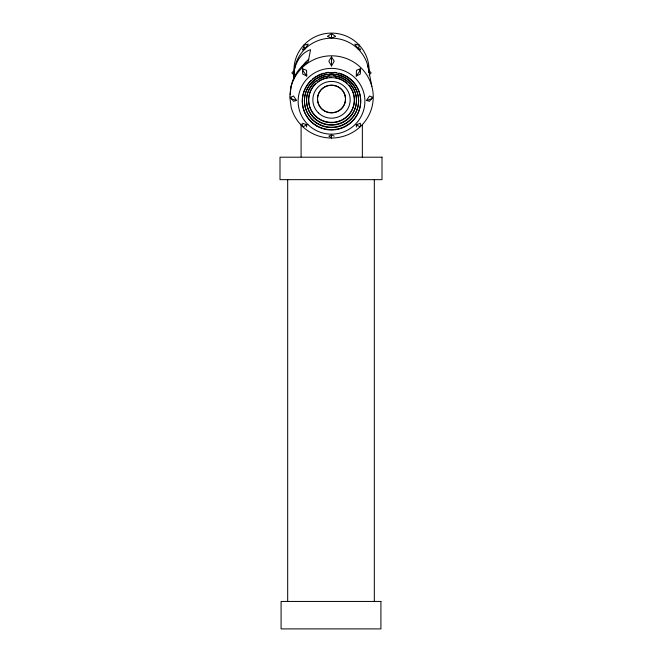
<?xml version="1.0" encoding="UTF-8"?>
<svg xmlns="http://www.w3.org/2000/svg" width="662" height="662" viewBox="0 0 662 662"><rect width="100%" height="100%" fill="white"/><g stroke="black" fill="none" stroke-linecap="round" stroke-linejoin="round"><path stroke-width="0.99" d="M356.264 76.047L356.487 70.313L360.525 68.716L360.302 74.078L356.264 76.047L359.871 70.925L360.525 68.716L359.582 70.346M294.491 68.765L293.945 75.021L291.859 72.845L293.249 71.397M306.539 127.021L306.763 124.795L302.724 123.264L302.501 125.854L303.155 126.781L306.763 124.795M358.076 48.856L359.549 45.231L354.766 44.18L358.076 48.856L360.616 49.948L359.772 48.136M303.676 47.225L302.41 49.948L304.95 48.856L308.26 44.18L303.477 45.231L304.95 48.856M331.513 65.952L334.211 61.227L331.513 56.874L328.815 61.227L331.513 65.952L331.513 56.874M372.541 97.281L371.614 98.853L366.516 100.425L369.528 96.007L372.541 97.281L369.528 101.327L366.516 100.425M369.082 75.021L371.167 72.845L369.082 70.669M331.513 33.671L327.376 36.385L331.513 38.024L335.651 36.385L331.513 33.671L331.513 38.024M334.211 136.107L331.513 134.899L328.815 136.107L331.513 137.688M290.486 97.281L293.498 96.007L296.51 100.425L293.498 101.327L290.486 97.281L291.404 98.853L296.51 100.425M356.264 124.795L360.302 123.264L360.525 125.854L359.871 126.781L356.264 124.795L356.487 127.021M302.501 68.716L306.539 70.313L306.763 76.047L302.724 74.078L302.501 68.716L303.155 70.925L306.763 76.047M367.799 65.596L371.829 86.275M368.535 68.765L368.842 72.34M293.597 79.763C293.001 67.731 298.347 53.821 310.569 49.633L308.277 61.442L302.294 65.96A41.325 40.696 0 0 0 290.188 94.74M374.32 179.659L374.32 601.444M362.362 124.497L362.362 157.523M331.513 134.899L331.513 138.35M301.094 123.968L301.094 156.869M287.68 179.659L287.68 601.444M345.912 77.959A27.076 26.662 0 0 1 350.421 119.623A27.076 26.662 0 0 1 308.235 114.154A27.076 26.662 0 0 1 323.536 75.054M324.504 74.781A27.076 26.662 0 0 1 326.474 74.334M329.494 73.945A27.076 26.662 0 0 1 333.532 73.945M336.553 74.334A27.076 26.662 0 0 1 338.522 74.781M339.49 75.054A27.076 26.662 0 0 1 345.051 77.446M343.628 92.018A13.993 13.778 0 0 1 331.819 112.681A13.993 13.778 0 0 1 319.101 92.539A13.993 13.778 0 0 1 343.148 91.257M337.976 76.42A24.974 24.593 0 0 1 353.591 111.671A24.974 24.593 0 0 1 315.22 118.812A24.974 24.593 0 0 1 316.684 80.383M319.026 78.877A24.974 24.593 0 0 1 325.05 76.42M327.789 75.857A24.974 24.593 0 0 1 329.651 75.65M333.375 75.65A24.974 24.593 0 0 1 336.164 76.014M356.785 86.532A29.186 28.739 0 0 1 348.253 124.439A29.186 28.739 0 0 1 309.154 119.375A29.186 28.739 0 0 1 310.875 80.582M312.265 79.299A29.186 28.739 0 0 1 316.105 76.494M316.924 76.014A29.186 28.739 0 0 1 323.958 73.143M325.812 72.712A29.186 28.739 0 0 1 328.658 72.299M334.368 72.299A29.186 28.739 0 0 1 336.271 72.547M339.068 73.143A29.186 28.739 0 0 1 356.297 85.729M349.023 85.332A22.864 22.516 0 0 1 346.714 116.636A22.864 22.516 0 0 1 314.88 115.271A22.864 22.516 0 0 1 315.344 83.892M317.595 81.947A22.864 22.516 0 0 1 324.645 78.331M325.596 78.058A22.864 22.516 0 0 1 327.533 77.636M329.527 77.38A22.864 22.516 0 0 1 331.513 77.297M335.485 77.636A22.864 22.516 0 0 1 346.962 83.213M293.994 77.098A37.569 36.998 0 0 1 329.064 38.255A37.569 36.998 0 0 1 368.966 72.274M301.872 67.019A30.262 29.798 0 0 1 308.815 59.257M293.945 70.098A37.569 36.998 0 0 1 331.513 33.1A37.569 36.998 0 0 1 369.082 70.098M291.197 86.275L289.774 96.917L291.197 107.55A41.739 41.11 0 0 0 355.453 130.588A41.739 41.11 0 0 0 355.453 63.238A41.739 41.11 0 0 0 291.197 86.275M381.999 157.2L280.001 157.2L280.001 179.659L381.999 179.659L381.999 157.2M380.915 601.444L281.085 601.444L281.085 628.9L380.915 628.9L380.915 601.444M307.904 124.514A33.39 32.885 0 0 0 363.769 109.776A33.39 32.885 0 0 0 322.874 69.502A33.39 32.885 0 0 0 307.904 124.514M316.924 126.152A29.186 28.739 0 0 0 360.691 101.261A29.186 28.739 0 0 0 316.924 76.37A29.186 28.739 0 0 0 316.924 126.152M312.365 119.756A27.076 26.662 0 0 0 357.67 107.798A27.076 26.662 0 0 0 324.504 75.145A27.076 26.662 0 0 0 312.365 119.756M324.512 111.026A13.993 13.778 0 0 0 345.506 99.085A13.993 13.778 0 0 0 324.512 87.152A13.993 13.778 0 0 0 324.512 111.026M318.323 112.805A18.66 18.37 0 0 0 349.536 104.571A18.66 18.37 0 0 0 326.68 82.063A18.66 18.37 0 0 0 318.323 112.805M313.854 117.927A24.974 24.593 0 0 0 355.635 106.905A24.974 24.593 0 0 0 325.05 76.784A24.974 24.593 0 0 0 313.854 117.927M320.077 119.681A22.864 22.516 0 0 0 354.377 100.177A22.864 22.516 0 0 0 320.077 80.673A22.864 22.516 0 0 0 320.077 119.681"/></g></svg>
